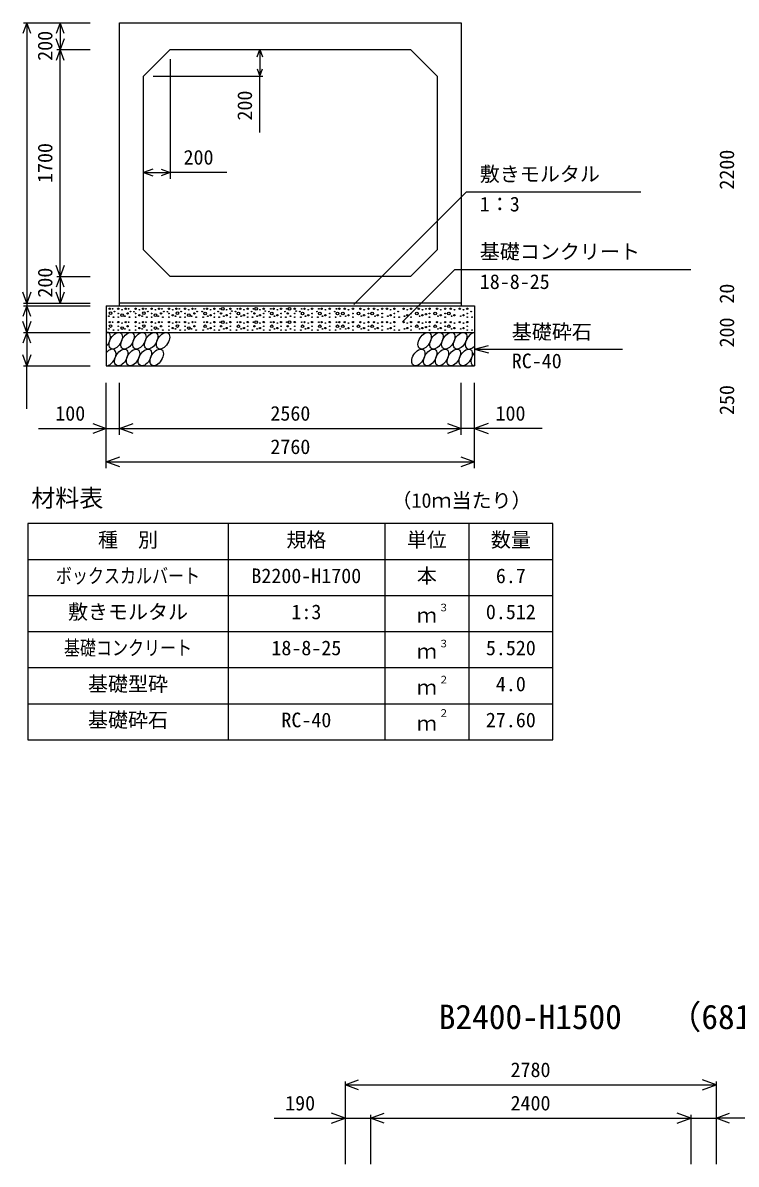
# Model space of a CAD drawing. Units: millimetres, scale not verified. Extents: x -100800 to 100800, y -35640 to 35640.
# Drawn here: x 54634 to 59980, y 17928 to 26480 of the extents above; entities that cross this region are included whole.
import ezdxf
from ezdxf.enums import TextEntityAlignment as Align

# ---------------------------------------------------------------- set-up
doc = ezdxf.new("R2010")
doc.units = ezdxf.units.MM
doc.header["$LTSCALE"] = 120
for name, color, linetype, lineweight in [('0-0_DIM', 7, 'Continuous', 25), ('0-2_HATCH', 6, 'Continuous', 25), ('0-3_HYO', 3, 'Continuous', 25), ('0-4_HYO2', 4, 'Continuous', 25), ('0-5_OUTLINE', 3, 'Continuous', 25), ('0-7_TXT', 7, 'Continuous', 25)]:
    doc.layers.add(name, color=color, linetype=linetype, lineweight=lineweight)
doc.styles.add('ＭＳ ゴシック', font='')
doc.styles.get('ＭＳ ゴシック').set_extended_font_data('MS Gothic')

msp = doc.modelspace()

# ---------------------------------------------------------------- linework, layer by layer
at = {"layer": '0-0_DIM'}
for p, q in [((54639, 26480.3), (55139.1, 26480.3)), ((54663, 26480.3), (54663, 24380.3)), ((54913, 26480.3), (54913, 26280.3)), ((54889, 26280.3), (55139.1, 26280.3)), ((54913, 24580.3), (54913, 26280.3)), ((56409.5, 26280.3), (56409.5, 26080.3)), ((55739.1, 26208.3), (55739.1, 25311.7)), ((55611.1, 26080.3), (56433.5, 26080.3)), ((56409.5, 25659.5), (56409.5, 26080.3)), ((55539.1, 25359.7), (55739.1, 25359.7)), ((56163.2, 25359.7), (55739.1, 25359.7)), ((57959, 25214.2), (57114.9, 24370.2)), ((57959, 25214.2), (59264.7, 25214.2)), ((57871.3, 24633.1), (57478.5, 24240.3)), ((57871.3, 24633.1), (59640.3, 24633.1)), ((54889, 24580.3), (55139.1, 24580.3)), ((54913, 24580.3), (54913, 24380.3)), ((54639, 24380.3), (55139.1, 24380.3)), ((54663, 24380.3), (54663, 24360.3)), ((54639, 24360.3), (55139.1, 24360.3)), ((54663, 24160.3), (54663, 24360.3)), ((54639, 24160.3), (55139.1, 24160.3)), ((54663, 24160.3), (54663, 23910.3)), ((58019.1, 24035.3), (58123.4, 24063.3)), ((58019.1, 24035.3), (59128, 24035.3)), ((58019.1, 24035.3), (58123.4, 24007.3)), ((54639, 23910.3), (55139.1, 23910.3)), ((54663, 23588.2), (54663, 23910.3)), ((55259.1, 23143.1), (55259.1, 23782.7)), ((55359.1, 23393.1), (55359.1, 23782.7)), ((57919.1, 23393.1), (57919.1, 23782.7)), ((58019.1, 23143.1), (58019.1, 23782.7)), ((54751.1, 23441.1), (55259.1, 23441.1)), ((55259.1, 23441.1), (55359.1, 23441.1)), ((55359.1, 23441.1), (57919.1, 23441.1)), ((55259.1, 23191.1), (58019.1, 23191.1)), ((57049.1, 18546.6), (57049.1, 17928)), ((57049.1, 18522.6), (59829.1, 18522.6)), ((59829.1, 18546.6), (59829.1, 17928)), ((56516.4, 18272.6), (57049.1, 18272.6)), ((57239.1, 18296.6), (57239.1, 17928)), ((59639.1, 18296.6), (59639.1, 17928)), ((60361.8, 18272.6), (59829.1, 18272.6))]:
    msp.add_line(p, q, dxfattribs=at)
for points in [[(54692.6, 26399.1), (54663, 26480.3), (54633.5, 26399.1)], [(54942.6, 26399.1), (54913, 26480.3), (54883.5, 26399.1)], [(54942.6, 26361.5), (54913, 26280.3), (54883.5, 26361.5)], [(54942.6, 26199.1), (54913, 26280.3), (54883.5, 26199.1)], [(56389.8, 26226.2), (56409.5, 26280.3), (56429.2, 26226.2)], [(56389.8, 26134.4), (56409.5, 26080.3), (56429.2, 26134.4)], [(55606.8, 25384.3), (55539.1, 25359.7), (55606.8, 25335)], [(55671.4, 25384.3), (55739.1, 25359.7), (55671.4, 25335)], [(54942.6, 24661.5), (54913, 24580.3), (54883.5, 24661.5)], [(54942.6, 24499.1), (54913, 24580.3), (54883.5, 24499.1)], [(54692.6, 24461.5), (54663, 24380.3), (54633.5, 24461.5)], [(54942.6, 24461.5), (54913, 24380.3), (54883.5, 24461.5)], [(54692.6, 24279.1), (54663, 24360.3), (54633.5, 24279.1)], [(54692.6, 24241.5), (54663, 24160.3), (54633.5, 24241.5)], [(54692.6, 24079.1), (54663, 24160.3), (54633.5, 24079.1)], [(54692.6, 23991.5), (54663, 23910.3), (54633.5, 23991.5)], [(55157.6, 23478), (55259.1, 23441.1), (55157.6, 23404.1)], [(55460.6, 23404.1), (55359.1, 23441.1), (55460.6, 23478)], [(57817.6, 23478), (57919.1, 23441.1), (57817.6, 23404.1)], [(58527.1, 23441.1), (58019.1, 23441.1), (57919.1, 23441.1)], [(58120.6, 23478), (58019.1, 23441.1), (58120.6, 23404.1)], [(55360.6, 23154.1), (55259.1, 23191.1), (55360.6, 23228)], [(57917.6, 23228), (58019.1, 23191.1), (57917.6, 23154.1)], [(57150.6, 18485.7), (57049.1, 18522.6), (57150.6, 18559.6)], [(59727.6, 18485.7), (59829.1, 18522.6), (59727.6, 18559.6)], [(56947.6, 18235.7), (57049.1, 18272.6), (56947.6, 18309.6)], [(57340.6, 18235.7), (57239.1, 18272.6), (57340.6, 18309.6)], [(59537.6, 18235.7), (59639.1, 18272.6), (59537.6, 18309.6)], [(59930.6, 18235.7), (59829.1, 18272.6), (59930.6, 18309.6)], [(57049.1, 18272.6), (57239.1, 18272.6), (59639.1, 18272.6), (59829.1, 18272.6)]]:
    msp.add_lwpolyline(points, dxfattribs=at)
at = {"layer": '0-2_HATCH'}
for centre, radius in [((55285.1, 24337.5), 5), ((55291.7, 24304.5), 10), ((55306.2, 24337.5), 2.5), ((55320.2, 24316.5), 2.5), ((55349.1, 24338.4), 5), ((55349.1, 24302.5), 2.5), ((55377.1, 24289.3), 10), ((55377.1, 24330.5), 2.5), ((55405.1, 24337.5), 5), ((55419.2, 24302.5), 5), ((55426.2, 24337.5), 2.5), ((55440.2, 24316.5), 2.5), ((55466.7, 24315.6), 2.5), ((55479.1, 24338.4), 5), ((55479.1, 24302.5), 2.5), ((55507.1, 24289.3), 5), ((55507.1, 24330.5), 2.5), ((55535.1, 24337.5), 5), ((55541.7, 24304.5), 10), ((55556.2, 24337.5), 2.5), ((55570.2, 24316.5), 2.5), ((55599.1, 24338.4), 5), ((55599.1, 24302.5), 2.5), ((55627.1, 24289.3), 10), ((55627.1, 24330.5), 2.5), ((55655.1, 24337.5), 5), ((55669.2, 24302.5), 5), ((55676.2, 24337.5), 2.5), ((55690.2, 24316.5), 2.5), ((55716.7, 24315.6), 2.5), ((55729.1, 24338.4), 5), ((55729.1, 24302.5), 2.5), ((55757.1, 24289.3), 5), ((55757.1, 24330.5), 2.5), ((55785.1, 24337.5), 5), ((55791.7, 24304.5), 10), ((55806.2, 24337.5), 2.5), ((55820.2, 24316.5), 2.5), ((55849.1, 24338.4), 5), ((55849.1, 24302.5), 2.5), ((55877.1, 24289.3), 10), ((55877.1, 24330.5), 2.5), ((55905.1, 24337.5), 5), ((55919.2, 24302.5), 5), ((55926.2, 24337.5), 2.5), ((55940.2, 24316.5), 2.5), ((55978, 24316.5), 2.5), ((55999, 24302.5), 10), ((55992, 24337.5), 2.5), ((56013.1, 24337.5), 5), ((56041.1, 24289.3), 5), ((56041.1, 24330.5), 2.5), ((56069.1, 24338.4), 5), ((56069.1, 24302.5), 2.5), ((56098, 24316.5), 2.5), ((56112, 24337.5), 2.5), ((56119, 24302.5), 5), ((56133.1, 24337.5), 10), ((56161.1, 24289.3), 5), ((56161.1, 24330.5), 2.5), ((56189.1, 24338.4), 5), ((56189.1, 24302.5), 2.5), ((56200.5, 24320.8), 2.5), ((56228, 24316.5), 2.5), ((56249, 24302.5), 10), ((56242, 24337.5), 2.5), ((56263.1, 24337.5), 5), ((56291.1, 24289.3), 5), ((56291.1, 24330.5), 2.5), ((56319.1, 24338.4), 5), ((56319.1, 24302.5), 2.5), ((56348, 24316.5), 2.5), ((56362, 24337.5), 2.5), ((56369, 24302.5), 5), ((56383.1, 24337.5), 10), ((56411.1, 24289.3), 5), ((56411.1, 24330.5), 2.5), ((56439.1, 24338.4), 5), ((56439.1, 24302.5), 2.5), ((56450.5, 24320.8), 2.5), ((56478, 24316.5), 2.5), ((56499, 24302.5), 10), ((56492, 24337.5), 2.5), ((56513.1, 24337.5), 5), ((56541.1, 24289.3), 5), ((56541.1, 24330.5), 2.5), ((56569.1, 24338.4), 5), ((56569.1, 24302.5), 2.5), ((56598, 24316.5), 2.5), ((56612, 24337.5), 2.5), ((56619, 24302.5), 5), ((56633.1, 24337.5), 10), ((56671, 24338.4), 5), ((56671, 24302.5), 2.5), ((56682.3, 24320.8), 2.5), ((56709.8, 24316.5), 2.5), ((56730.9, 24302.5), 10), ((56723.9, 24337.5), 2.5), ((56744.9, 24337.5), 5), ((56772.9, 24289.3), 5), ((56772.9, 24330.5), 2.5), ((56801, 24338.4), 5), ((56801, 24302.5), 2.5), ((56837.9, 24316.5), 2.5), ((56858.9, 24302.5), 10), ((56851.9, 24337.5), 2.5), ((56872.9, 24337.5), 5), ((56901, 24289.3), 5), ((56901, 24330.5), 2.5), ((56933.9, 24338.4), 5), ((56933.9, 24302.5), 2.5), ((56970.8, 24316.5), 2.5), ((56991.9, 24302.5), 10), ((56984.8, 24337.5), 2.5), ((57005.9, 24337.5), 5), ((57032.5, 24302.5), 10), ((57046.5, 24337.5), 5), ((57074.6, 24289.3), 5), ((57074.6, 24330.5), 2.5), ((57107.5, 24338.4), 5), ((57107.5, 24302.5), 2.5), ((57149.4, 24302.5), 10), ((57163.4, 24337.5), 5), ((57191.4, 24289.3), 5), ((57191.4, 24330.5), 2.5), ((57224.3, 24338.4), 5), ((57224.3, 24302.5), 2.5), ((57252.1, 24302.5), 10), ((57266.1, 24337.5), 5), ((57294.1, 24289.3), 5), ((57294.1, 24330.5), 2.5), ((57327, 24338.4), 5), ((57327, 24302.5), 2.5), ((57362.3, 24337.5), 5), ((57390.3, 24289.3), 5), ((57390.3, 24330.5), 2.5), ((57418.4, 24338.4), 5), ((57418.4, 24302.5), 2.5), ((57447.2, 24316.5), 2.5), ((57487.1, 24337.5), 5), ((57515.1, 24289.3), 5), ((57515.1, 24330.5), 2.5), ((57543.2, 24338.4), 5), ((57543.2, 24302.5), 2.5), ((57586.5, 24302.5), 10), ((57600.5, 24337.5), 5), ((57628.6, 24289.3), 5), ((57628.6, 24330.5), 2.5), ((57654.7, 24296.3), 5), ((57654.7, 24337.5), 2.5), ((57682, 24338.4), 5), ((57682, 24302.5), 2.5), ((57723.9, 24302.5), 10), ((57737.9, 24337.5), 5), ((57766, 24289.3), 5), ((57766, 24330.5), 2.5), ((57798.9, 24338.4), 5), ((57798.9, 24302.5), 2.5), ((57826.6, 24302.5), 10), ((57840.6, 24337.5), 5), ((57868.7, 24289.3), 5), ((57868.7, 24330.5), 2.5), ((57908.4, 24337.5), 5), ((57936.4, 24289.3), 5), ((57936.4, 24330.5), 2.5), ((57964.5, 24338.4), 5), ((57964.5, 24302.5), 2.5), ((57993.4, 24316.5), 2.5), ((55278.1, 24282.3), 2.5), ((55285.1, 24237.5), 5), ((55291.7, 24208.4), 10), ((55306.2, 24237.5), 2.5), ((55313.2, 24274.4), 2.5), ((55349.1, 24238.4), 5), ((55349.1, 24274.4), 2.5), ((55349.1, 24206.4), 2.5), ((55377.1, 24193.2), 10), ((55377.1, 24230.5), 2.5), ((55398.1, 24282.3), 2.5), ((55405.1, 24237.5), 5), ((55419.2, 24206.4), 5), ((55426.2, 24237.5), 2.5), ((55433.2, 24274.4), 2.5), ((55479.1, 24238.4), 5), ((55479.1, 24274.4), 2.5), ((55479.1, 24206.4), 2.5), ((55507.1, 24230.5), 2.5), ((55528.1, 24282.3), 2.5), ((55535.1, 24237.5), 5), ((55541.7, 24208.4), 10), ((55556.2, 24237.5), 2.5), ((55563.2, 24274.4), 2.5), ((55599.1, 24238.4), 5), ((55599.1, 24274.4), 2.5), ((55599.1, 24206.4), 2.5), ((55627.1, 24193.2), 10), ((55627.1, 24230.5), 2.5), ((55648.1, 24282.3), 2.5), ((55655.1, 24237.5), 5), ((55669.2, 24206.4), 5), ((55676.2, 24237.5), 2.5), ((55683.2, 24274.4), 2.5), ((55729.1, 24238.4), 5), ((55729.1, 24274.4), 2.5), ((55729.1, 24206.4), 2.5), ((55757.1, 24230.5), 2.5), ((55778.1, 24282.3), 2.5), ((55785.1, 24237.5), 5), ((55791.7, 24208.4), 10), ((55806.2, 24237.5), 2.5), ((55813.2, 24274.4), 2.5), ((55849.1, 24238.4), 5), ((55849.1, 24274.4), 2.5), ((55849.1, 24206.4), 2.5), ((55877.1, 24193.2), 10), ((55877.1, 24230.5), 2.5), ((55898.1, 24282.3), 2.5), ((55905.1, 24237.5), 5), ((55919.2, 24206.4), 5), ((55926.2, 24237.5), 2.5), ((55933.2, 24274.4), 2.5), ((55985, 24274.4), 2.5), ((55999, 24206.4), 10), ((55992, 24237.5), 2.5), ((56013.1, 24237.5), 5), ((56020.1, 24282.3), 2.5), ((56041.1, 24230.5), 2.5), ((56069.1, 24238.4), 5), ((56069.1, 24274.4), 2.5), ((56069.1, 24206.4), 2.5), ((56105, 24274.4), 2.5), ((56112, 24237.5), 2.5), ((56119, 24206.4), 5), ((56133.1, 24237.5), 10), ((56140.1, 24282.3), 2.5), ((56161.1, 24230.5), 2.5), ((56189.1, 24238.4), 5), ((56189.1, 24274.4), 2.5), ((56189.1, 24206.4), 2.5), ((56235, 24274.4), 2.5), ((56249, 24206.4), 10), ((56242, 24237.5), 2.5), ((56263.1, 24237.5), 5), ((56270.1, 24282.3), 2.5), ((56291.1, 24230.5), 2.5), ((56319.1, 24238.4), 5), ((56319.1, 24274.4), 2.5), ((56319.1, 24206.4), 2.5), ((56355, 24274.4), 2.5), ((56362, 24237.5), 2.5), ((56369, 24206.4), 5), ((56383.1, 24237.5), 10), ((56390.1, 24282.3), 2.5), ((56411.1, 24230.5), 2.5), ((56439.1, 24238.4), 5), ((56439.1, 24274.4), 2.5), ((56439.1, 24206.4), 2.5), ((56485, 24274.4), 2.5), ((56499, 24206.4), 10), ((56492, 24237.5), 2.5), ((56513.1, 24237.5), 5), ((56520.1, 24282.3), 2.5), ((56541.1, 24230.5), 2.5), ((56569.1, 24238.4), 5), ((56569.1, 24274.4), 2.5), ((56569.1, 24206.4), 2.5), ((56605, 24274.4), 2.5), ((56612, 24237.5), 2.5), ((56619, 24206.4), 5), ((56633.1, 24237.5), 10), ((56640.1, 24282.3), 2.5), ((56671, 24238.4), 5), ((56671, 24274.4), 2.5), ((56671, 24206.4), 2.5), ((56716.8, 24274.4), 2.5), ((56730.9, 24206.4), 10), ((56723.9, 24237.5), 2.5), ((56744.9, 24237.5), 5), ((56751.9, 24282.3), 2.5), ((56772.9, 24230.5), 2.5), ((56801, 24238.4), 5), ((56801, 24274.4), 2.5), ((56801, 24206.4), 2.5), ((56844.9, 24274.4), 2.5), ((56858.9, 24206.4), 10), ((56851.9, 24237.5), 2.5), ((56872.9, 24237.5), 5), ((56880, 24282.3), 2.5), ((56901, 24230.5), 2.5), ((56933.9, 24238.4), 5), ((56933.9, 24274.4), 2.5), ((56933.9, 24206.4), 2.5), ((56977.8, 24274.4), 2.5), ((56991.9, 24206.4), 10), ((56984.8, 24237.5), 2.5), ((57005.9, 24237.5), 5), ((57012.9, 24282.3), 2.5), ((57032.5, 24206.4), 10), ((57046.5, 24237.5), 5), ((57053.6, 24282.3), 2.5), ((57074.6, 24230.5), 2.5), ((57107.5, 24238.4), 5), ((57107.5, 24274.4), 2.5), ((57107.5, 24206.4), 2.5), ((57149.4, 24206.4), 10), ((57163.4, 24237.5), 5), ((57170.4, 24282.3), 2.5), ((57191.4, 24230.5), 2.5), ((57224.3, 24238.4), 5), ((57224.3, 24274.4), 2.5), ((57224.3, 24206.4), 2.5), ((57252.1, 24206.4), 10), ((57266.1, 24237.5), 5), ((57273.1, 24282.3), 2.5), ((57294.1, 24230.5), 2.5), ((57327, 24238.4), 5), ((57327, 24274.4), 2.5), ((57327, 24206.4), 2.5), ((57362.3, 24237.5), 5), ((57369.3, 24282.3), 2.5), ((57390.3, 24230.5), 2.5), ((57418.4, 24238.4), 5), ((57418.4, 24274.4), 2.5), ((57418.4, 24206.4), 2.5), ((57454.2, 24274.4), 2.5), ((57487.1, 24237.5), 5), ((57494.1, 24282.3), 2.5), ((57515.1, 24230.5), 2.5), ((57543.2, 24238.4), 5), ((57543.2, 24274.4), 2.5), ((57543.2, 24206.4), 2.5), ((57586.5, 24206.4), 10), ((57600.5, 24237.5), 5), ((57607.5, 24282.3), 2.5), ((57628.6, 24230.5), 2.5), ((57654.7, 24200.2), 5), ((57654.7, 24237.5), 2.5), ((57682, 24238.4), 5), ((57682, 24274.4), 2.5), ((57682, 24206.4), 2.5), ((57723.9, 24206.4), 10), ((57737.9, 24237.5), 5), ((57745, 24282.3), 2.5), ((57766, 24230.5), 2.5), ((57798.9, 24238.4), 5), ((57798.9, 24274.4), 2.5), ((57798.9, 24206.4), 2.5), ((57826.6, 24206.4), 10), ((57840.6, 24237.5), 5), ((57847.6, 24282.3), 2.5), ((57868.7, 24230.5), 2.5), ((57908.4, 24237.5), 5), ((57915.4, 24282.3), 2.5), ((57936.4, 24230.5), 2.5), ((57964.5, 24238.4), 5), ((57964.5, 24274.4), 2.5), ((57964.5, 24206.4), 2.5), ((58000.4, 24274.4), 2.5), ((55278.1, 24186.2), 2.5), ((55313.2, 24178.4), 2.5), ((55349.1, 24178.4), 2.5), ((55398.1, 24186.2), 2.5), ((55433.2, 24178.4), 2.5), ((55479.1, 24178.4), 2.5), ((55507.1, 24193.2), 5), ((55528.1, 24186.2), 2.5), ((55563.2, 24178.4), 2.5), ((55599.1, 24178.4), 2.5), ((55648.1, 24186.2), 2.5), ((55683.2, 24178.4), 2.5), ((55729.1, 24178.4), 2.5), ((55757.1, 24193.2), 5), ((55778.1, 24186.2), 2.5), ((55813.2, 24178.4), 2.5), ((55849.1, 24178.4), 2.5), ((55898.1, 24186.2), 2.5), ((55933.2, 24178.4), 2.5), ((55985, 24178.4), 2.5), ((56020.1, 24186.2), 2.5), ((56041.1, 24193.2), 5), ((56069.1, 24178.4), 2.5), ((56105, 24178.4), 2.5), ((56140.1, 24186.2), 2.5), ((56161.1, 24193.2), 5), ((56189.1, 24178.4), 2.5), ((56235, 24178.4), 2.5), ((56270.1, 24186.2), 2.5), ((56291.1, 24193.2), 5), ((56319.1, 24178.4), 2.5), ((56355, 24178.4), 2.5), ((56390.1, 24186.2), 2.5), ((56411.1, 24193.2), 5), ((56439.1, 24178.4), 2.5), ((56485, 24178.4), 2.5), ((56520.1, 24186.2), 2.5), ((56541.1, 24193.2), 5), ((56569.1, 24178.4), 2.5), ((56605, 24178.4), 2.5), ((56640.1, 24186.2), 2.5), ((56671, 24178.4), 2.5), ((56716.8, 24178.4), 2.5), ((56751.9, 24186.2), 2.5), ((56772.9, 24193.2), 5), ((56801, 24178.4), 2.5), ((56844.9, 24178.4), 2.5), ((56880, 24186.2), 2.5), ((56901, 24193.2), 5), ((56933.9, 24178.4), 2.5), ((56977.8, 24178.4), 2.5), ((57012.9, 24186.2), 2.5), ((57053.6, 24186.2), 2.5), ((57074.6, 24193.2), 5), ((57107.5, 24178.4), 2.5), ((57170.4, 24186.2), 2.5), ((57191.4, 24193.2), 5), ((57224.3, 24178.4), 2.5), ((57273.1, 24186.2), 2.5), ((57294.1, 24193.2), 5), ((57327, 24178.4), 2.5), ((57369.3, 24186.2), 2.5), ((57390.3, 24193.2), 5), ((57418.4, 24178.4), 2.5), ((57454.2, 24178.4), 2.5), ((57494.1, 24186.2), 2.5), ((57515.1, 24193.2), 5), ((57543.2, 24178.4), 2.5), ((57607.5, 24186.2), 2.5), ((57628.6, 24193.2), 5), ((57682, 24178.4), 2.5), ((57745, 24186.2), 2.5), ((57766, 24193.2), 5), ((57798.9, 24178.4), 2.5), ((57847.6, 24186.2), 2.5), ((57868.7, 24193.2), 5), ((57915.4, 24186.2), 2.5), ((57936.4, 24193.2), 5), ((57964.5, 24178.4), 2.5), ((58000.4, 24178.4), 2.5)]:
    msp.add_circle(centre, radius, dxfattribs=at)
for centre, start_param, end_param in [((55240.8, 24097.8), 4.335544, 6.724593), ((57999.8, 24097.8), 0.419949, 4.357003), ((55282.3, 23972.8), 3.496422, 7.58605), ((58041.4, 23972.8), 1.28053, 3.496422)]:
    msp.add_ellipse(centre, major_axis=(36.4, 58.9), ratio=0.5792, start_param=start_param, end_param=end_param, dxfattribs=at)
for centre in [(55329.5, 24097.8), (55418.2, 24097.8), (55506.9, 24097.8), (55595.6, 24097.8), (55684.3, 24097.8), (57645, 24097.8), (57733.7, 24097.8), (57822.4, 24097.8), (57911.1, 24097.8), (55371, 23972.8), (55459.7, 23972.8), (55548.4, 23972.8), (55637.1, 23972.8), (57597.9, 23972.8), (57686.6, 23972.8), (57775.3, 23972.8), (57864, 23972.8), (57952.7, 23972.8)]:
    msp.add_ellipse(centre, major_axis=(36.4, 58.9), ratio=0.5792, dxfattribs=at)
at = {"layer": '0-3_HYO'}
for p, q in [((56171.6, 22728.6), (56171.6, 21108.6)), ((57346.6, 22728.6), (57346.6, 21108.6)), ((57976.6, 22728.6), (57976.6, 21108.6)), ((54671.6, 22458.6), (58606.6, 22458.6))]:
    msp.add_line(p, q, dxfattribs=at)
msp.add_lwpolyline([(54671.6, 21108.6), (58606.6, 21108.6), (58606.6, 22728.6), (54671.6, 22728.6)], close=True, dxfattribs=at)
at = {"layer": '0-4_HYO2'}
for p, q in [((54671.6, 22188.6), (58606.6, 22188.6)), ((54671.6, 21918.6), (58606.6, 21918.6)), ((54671.6, 21648.6), (58606.6, 21648.6)), ((54671.6, 21378.6), (58606.6, 21378.6))]:
    msp.add_line(p, q, dxfattribs=at)
at = {"layer": '0-5_OUTLINE'}
for p, q in [((55359.1, 24360.3), (55359.1, 26480.3)), ((55539.1, 26080.3), (55739.1, 26280.3)), ((55739.1, 26280.3), (57539.1, 26280.3)), ((57539.1, 26280.3), (57739.1, 26080.3)), ((55539.1, 24780.3), (55539.1, 26080.3)), ((57739.1, 26080.3), (57739.1, 24780.3)), ((55739.1, 24580.3), (55539.1, 24780.3)), ((57739.1, 24780.3), (57539.1, 24580.3)), ((57539.1, 24580.3), (55739.1, 24580.3)), ((57919.1, 24380.3), (55359.1, 24380.3)), ((55259.1, 24360.3), (55259.1, 23910.3)), ((55259.1, 24360.3), (58019.1, 24360.3)), ((58019.1, 24360.3), (58019.1, 23910.3)), ((55259.1, 24160.3), (58019.1, 24160.3)), ((55259.1, 23910.3), (58019.1, 23910.3))]:
    msp.add_line(p, q, dxfattribs=at)
msp.add_lwpolyline([(55359.1, 26480.3), (57919.1, 26480.3), (57919.1, 24360.3)], dxfattribs=at)

# ---------------------------------------------------------------- texts
at = {"layer": '0-0_DIM', "style": 'ＭＳ ゴシック'}
for s, p in [('200', (54888, 26195.6)), ('200', (56384.5, 25748)), ('1700', (54888, 25280.3)), ('2200', (59998, 25230.3)), ('200', (54888, 24421.1)), ('20', (59998, 24376.2)), ('200', (59998, 24047.8)), ('250', (59998, 23541.5))]:
    msp.add_text(s, height=110, rotation=90, dxfattribs=at).set_placement(p, align=Align.BOTTOM_LEFT)
for s, p in [('200', (55838.3, 25384.7)), ('敷きモルタル', (58058.6, 25259.2)), ('1：3', (58058.6, 25034)), ('基礎コンクリート', (58058.6, 24678)), ('18-8-25', (58058.6, 24452.9)), ('基礎砕石', (58298.3, 24076.5)), ('RC-40', (58298.3, 23858.9)), ('100', (54876.7, 23466.1)), ('2560', (56489.1, 23466.1)), ('100', (58176.5, 23466.1)), ('2760', (56489.1, 23216.1)), ('2780', (58289.1, 18547.6)), ('190', (56599.8, 18297.6)), ('2400', (58289.1, 18297.6))]:
    msp.add_text(s, height=110, dxfattribs=at).set_placement(p, align=Align.BOTTOM_LEFT)
at = {"layer": '0-7_TXT', "style": 'ＭＳ ゴシック'}
for s, height, p in [('材料表', 132, (54696.6, 22813.6)), ('（10ｍ当たり）', 110, (57396.6, 22813.6)), ('種\u3000別', 110, (55196.6, 22518.6)), ('規格', 110, (56609.1, 22518.6)), ('単位', 110, (57511.6, 22518.6)), ('数量', 110, (58141.6, 22518.6)), ('本', 110, (57586.6, 22248.6)), ('B2200-H1700', 110, (56346.6, 22248.6)), ('6.7', 110, (58179.1, 22248.6)), ('敷きモルタル', 110, (54971.6, 21978.6)), ('1:3', 110, (56646.6, 21978.6)), ('ｍ', 110, (57586.6, 21953.6)), ('３', 55, (57750.5, 22054.5)), ('0.512', 110, (58104.1, 21978.6)), ('18-8-25', 110, (56496.6, 21708.6)), ('３', 55, (57750.5, 21784.5)), ('5.520', 110, (58104.1, 21708.6)), ('ｍ', 110, (57586.6, 21683.6)), ('基礎型砕', 110, (55121.6, 21438.6)), ('２', 55, (57750.5, 21514.5)), ('4.0', 110, (58179.1, 21438.6)), ('ｍ', 110, (57586.6, 21413.6)), ('基礎砕石', 110, (55121.6, 21168.6)), ('RC-40', 110, (56571.6, 21168.6)), ('２', 55, (57750.5, 21264.5)), ('27.60', 110, (58104.1, 21168.6)), ('ｍ', 110, (57586.6, 21143.6)), ('B2400-H1500', 183.3, (57751.6, 18885.3)), ('（6810kg）', 183.3, (59469.3, 18885.3))]:
    msp.add_text(s, height=height, dxfattribs=at).set_placement(p, align=Align.BOTTOM_LEFT)
at = {"layer": '0-7_TXT', "style": 'ＭＳ ゴシック', "width": 0.8}
for s, p in [('ボックスカルバート', (54881.6, 22248.6)), ('基礎コンクリート', (54941.6, 21708.6))]:
    msp.add_text(s, height=110, dxfattribs=at).set_placement(p, align=Align.BOTTOM_LEFT)

doc.saveas('drawing.dxf')
